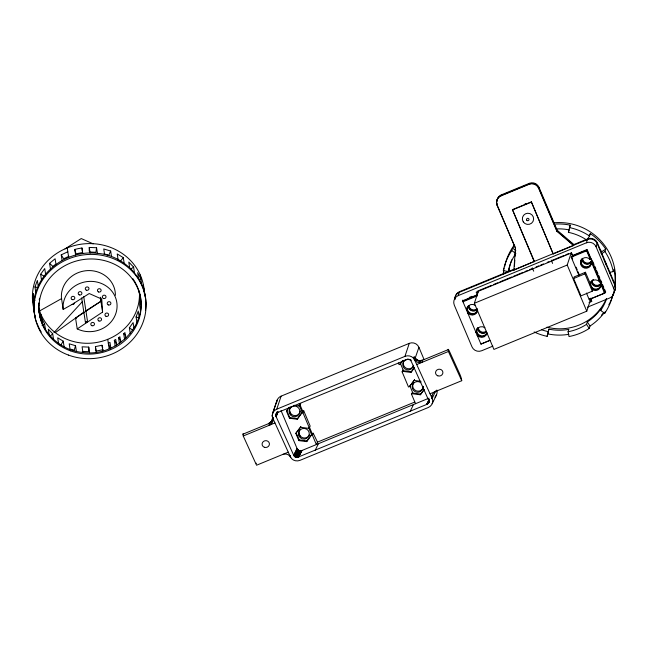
<?xml version="1.0" encoding="UTF-8"?>
<svg xmlns="http://www.w3.org/2000/svg" width="648" height="648" viewBox="0 0 648 648"><rect width="100%" height="100%" fill="white"/><g stroke="black" fill="none" stroke-linecap="round" stroke-linejoin="round"><path stroke-width="0.97" d="M139.814 293.439C148.246 326.309 115.133 357.307 82.944 352.431L82.077 346.81L88.744 347.109L88.719 351.686L82.32 351.427M89.238 251.076L89.262 247.423L96.568 247.747L97.435 253.368C125.283 255.304 149.834 281.799 145.436 310.206M33.866 306.107L32.991 300.478L33.51 293.666C34.96 303.021 32.562 312.927 36.482 321.999M82.944 352.431C58.377 350.641 36.45 328.107 38.896 302.908M272.557 415.117A11.073 1.037 67.6 0 0 272.249 415.441L272.581 417.709A6.148 5.702 -8.8 0 1 269.293 425.266L269.017 423.452L271.966 420.949L272.678 416.939M269.957 422.852A4.973 0.47 67.6 0 0 269.73 423.104L271.966 420.925L272.743 417.717A8.716 0.818 67.6 0 1 273.173 417.644M496.846 201.609A7.379 7.306 18.2 0 1 501.358 194.854L529.327 183.335A7.379 7.306 18.2 0 1 538.982 187.296L557.207 230.267L573.901 244.547L573.569 245.552L553.19 253.951L531.352 201.86L512.447 209.644L534.389 261.403L513.896 270.135L515.427 248.054L497.591 205.991M514.423 266.158L514.812 260.229M515.071 256.276L515.452 250.347M96.568 247.747L95.904 252.291L90.072 252.007M34.376 299.287C38.362 270.054 68.882 249.715 97.435 253.368M39.245 299.805L39.52 298.266M534.13 331.954A56.084 55.509 18.2 0 0 547.139 336.344L548.905 329.16A51.168 50.641 18.2 0 0 568.855 329.354L568.061 331.76L569.001 336.547A56.084 55.509 18.2 0 0 589.226 328.447L590.02 326.033A56.084 55.509 18.2 0 0 604.487 312.336M586.796 240.076A51.168 50.641 18.2 0 0 568.393 232.332L570.159 225.148A56.084 55.509 18.2 0 0 555.571 224.062M547.139 336.344L548.905 329.16M569.576 228.015L570.159 225.148M70.081 349.434L69.215 343.813L75.532 345.708L74.237 350.147L70.737 349.215M276.421 413.805L278.292 412.258L407.762 359.219L410.006 359.867L411.229 361.341L429.049 401.169L428.296 403.275L426.684 404.441L297.213 457.48L294.978 456.832L293.755 455.358L276.259 416.939L275.967 415.085L276.963 412.015M276.21 414.21L276.761 412.428M276.639 412.776L276.056 414.639L276.623 412.865M276.842 412.298L275.967 415.085L276.834 412.428M276.809 412.752L275.935 415.53L276.817 412.881M277.133 412.29L275.967 415.976L277.166 412.46M277.231 412.736L276.064 416.413L277.611 412.071M276.259 416.939L278.008 411.448M35.843 292.58L34.968 286.959L37.357 280.463L38.232 286.084M492.845 346.137L481.618 350.762A7.379 7.306 18.2 0 1 471.963 346.81L454.297 305.151A7.379 7.306 18.2 0 1 458.233 295.601L459.529 291.657L514.609 268.969M489.993 340.362L480.938 344.096L462.575 300.826L462.818 300.081L463.595 301.928M515.427 248.054L497.097 205.416L497.429 204.412A7.379 7.306 18.2 0 1 497.113 203.504M497.097 205.416A7.379 7.306 18.2 0 1 501.026 195.866L501.358 194.854M467.127 309.631L466.698 310.505L467.127 309.631A5.411 5.354 18.2 0 1 467.475 306.877M468.221 312.198L467.783 313.073L468.221 312.198A5.411 5.354 18.2 0 0 477.495 310.983M590.919 298.606L586.78 311.186L493.93 349.426L474.36 303.272L478.508 290.693M462.575 300.826L477.293 294.759L477.536 294.022M534.276 261.735L512.447 209.644M476.58 331.922L476.142 332.797L476.58 331.922A5.411 5.354 18.2 0 1 477.625 327.953M477.665 334.481L477.236 335.356L477.665 334.481A5.411 5.354 18.2 0 0 486.948 333.274M501.026 195.866L528.995 184.34L529.327 183.335M515.387 254.081A51.168 50.641 18.2 0 0 508.154 271.585L503.334 270.589L504.128 268.183M481.205 343.294L480.938 344.096L489.183 340.637M503.334 270.589A56.084 55.509 18.2 0 1 511.766 250.646L512.56 248.233A56.084 55.509 18.2 0 1 514.706 245.3M508.154 271.585L508.947 269.179A51.168 50.641 18.2 0 0 508.51 271.625M553.19 253.951L531.352 201.86M573.569 245.552L556.875 231.271L538.65 188.301L538.982 187.296M513.896 270.135L514.229 269.123M556.875 231.271L557.207 230.267M568.393 232.332L569.187 229.919A51.168 50.641 18.2 0 0 556.713 228.89M586.78 311.186L567.211 265.032L571.35 252.453L572.921 256.146M579.037 275.586L571.236 257.183L571.504 256.373L586.902 250.031L590.603 258.771L590.166 259.646A5.411 5.354 18.2 0 0 581.321 260.026A5.411 5.354 18.2 0 0 584.763 268.142A5.411 5.354 18.2 0 0 591.26 262.213L591.689 261.338L591.26 262.213M589.032 302.551L591.827 301.401L590.733 298.809L605.451 292.75L587.12 249.521L572.403 255.579L572.646 254.842L573.423 256.681M573.626 278.519L574.144 276.923L585.468 272.257L592.823 289.599L592.296 291.195L580.973 295.861L573.626 278.519L584.942 273.853L585.468 272.257M458.233 295.601L586.4 242.806L587.704 238.861A7.379 7.306 18.2 0 1 597.359 242.814L615.025 284.472A7.379 7.306 18.2 0 1 614.101 291.713M587.347 239.266L589.542 236.05L590.336 233.636A56.084 55.509 18.2 0 1 605.742 249.116L604.949 251.521L601.668 253.66M590.336 259.573L586.634 250.841L586.902 250.031M590.166 259.646L590.603 258.771M587.339 307.217L609.792 297.967A7.379 7.306 18.2 0 0 613.721 288.417L596.063 246.767L597.359 242.814M601.117 253.392L601.644 251.78L605.742 249.116M591.349 287.655A5.411 5.354 18.2 0 0 600.971 283.694L604.843 292.361L604.584 293.163L589.186 299.514L589.445 298.704M590.733 298.809L590.976 298.072M589.988 284.504A5.411 5.354 18.2 0 1 599.619 281.937L600.056 281.062L591.689 261.338M599.619 281.937L600.056 281.062M568.061 331.76A51.168 50.641 18.2 0 0 586.513 324.365L587.307 321.959A51.168 50.641 18.2 0 0 601.457 308.108L600.664 310.514L604.738 313.259A56.084 55.509 18.2 0 0 612.984 294.2M593.317 290.15A5.411 5.354 18.2 0 0 600.704 284.496L600.971 283.694M604.584 293.163L600.874 284.432L601.142 283.622M609.387 272.354L613.243 271.634L614.037 269.22A56.084 55.509 18.2 0 1 614.79 285.517M604.738 313.259L605.264 311.656M613.721 288.417L615.025 284.472M272.816 418.235A7.379 6.845 -8.8 0 1 276.761 409.171L281.102 396.147L409.277 343.351A7.379 7.322 25 0 1 418.924 347.328L424.011 359.397M276.761 409.171L404.927 356.376L409.277 343.351M272.792 412.987L277.133 400.108M272.484 413.837L276.834 401.015M418.924 347.328L414.574 359.843A7.379 6.845 -8.8 0 0 404.927 356.376M136.963 322.591L136.088 316.969L138.267 311.04L139.142 316.661M104.612 254.575L103.745 248.954L110.67 251.035L108.767 255.288L104.044 253.822M313.187 433.237L312.344 435.051L316.354 444.56L317.488 442.122L313.187 433.237L312.166 433.65L306.609 441.62L298.866 440.6L295.844 433.423L300.559 427.275L308.302 428.296L309.315 427.874L310.165 426.06L303.766 410.873L302.746 411.294L297.181 419.256L289.445 418.235L286.424 411.067L289.097 407.309M289.445 418.235L289.761 417.555L286.74 410.387M294.038 405.3L298.874 405.932L299.19 405.251L302.219 412.428L297.181 419.256M298.874 405.932L299.894 405.518L300.745 403.704M301.895 413.108L302.916 412.687L303.766 410.873M295.844 433.423L296.16 432.743L299.182 439.919L298.866 440.6M300.559 427.275L300.875 426.595L296.752 431.973M296.986 448.432L293.755 455.358L297.254 448.967L281.029 410.565M306.609 441.62L311.639 434.784L308.618 427.615M398.35 362.929L399.079 364.662L400.44 363.552L403.469 370.721L402.108 371.831L408.507 387.018L409.552 386.589L414.582 379.76L409.552 386.589M402.108 371.831L402.951 370.016M403.145 371.401L410.889 372.422L414.153 367.902M415.538 403.704L411.529 394.195L412.379 392.38M411.529 394.195L412.889 393.085L409.868 385.908M412.574 393.765L420.309 394.786L424.165 389.489M435.74 390.809L432.167 398.471A7.379 6.845 -8.8 0 1 428.223 407.527L300.048 460.323A7.379 6.845 -8.8 0 1 290.401 456.856M428.563 402.894L429.422 401.112M429.243 400.586L427.623 403.923L429.422 400.432M429.195 401.112L427.98 403.623L429.316 400.982M429.106 401.598L428.296 403.275L429.17 401.501M298.736 457.148L301.968 450.482L429.017 398.156M315.155 450.384L318.387 443.718M410.265 411.205L413.497 404.546M429.114 399.443L426.684 404.441L429.511 399.249M429.243 400.019L427.226 404.182L429.494 399.848M432.192 403.72L436.566 394.721M58.563 343.424L57.696 337.794L63.237 341.164L60.758 345.165L57.656 343.416M41.496 279.912L40.63 274.29L44.728 268.556L45.595 274.177M589.235 235.248L590.336 233.636M130.24 333.453L129.365 327.831L133.107 322.599L133.974 328.22M286.424 411.067L289.373 407.219M401.031 362.783L402.805 360.474M400.124 364.233L403.072 360.385M410.889 372.422L414.42 367.813M420.309 394.786L424.44 389.399M120.285 261.306L123.29 257.629L117.223 253.943L118.09 259.565M53.97 332.602L82.247 301.814M49.904 336.409L52.691 333.777L48.308 329.176L49.183 334.797M50.455 268.969L49.58 263.347L55.112 258.763L55.987 264.384M55.493 264.352L53.039 266.522L49.58 263.347M124.578 339.285L123.711 333.663L124.934 332.578L125.809 338.199M130.451 269.357L133.577 267.081L128.774 262.035L129.649 267.656M55.347 332.61L83.851 312.15M119.402 343.319L118.527 337.697L119.888 336.766L120.763 342.387M77.225 328.901L102.595 312.069L101.744 299.084L89.222 293.528L72.147 304.398L63.18 309.428L63.099 308.61A27.062 25.11 -8.8 0 1 93.134 281.467A27.062 25.11 -8.8 0 1 115.968 313.122A27.062 25.11 -8.8 0 1 78.003 329.273L77.225 328.901L75.549 318.103L84.556 312.134M86.192 311.048L100.926 301.279L100.659 297.286M65.027 248.889L81.243 238.561L93.15 243.842M85.39 311.17L100.926 301.279M81.656 297.959L85.52 322.939L87.569 321.635L83.705 296.654M115.19 345.935L114.315 340.313L115.741 339.471L116.608 345.092M38.807 311.388L61.682 298.542M42.063 325.482L44.623 324.065L41.699 318.533M62.095 260.488L61.228 254.867L67.805 251.748M68.907 256.268L63.658 258.787L61.228 254.867M512.333 209.984L531.247 202.192M573.107 244.871L587.704 238.861M479.431 290.312L486.859 287.25M487.499 286.991L491.508 285.339M493.363 284.577L498.004 282.666M499.859 281.896L512.001 276.899M513.791 276.161L523.122 272.314M524.929 271.569L527.755 270.41M529.57 269.657L532.389 268.499M536.074 266.984L538.877 265.826M540.716 265.072L543.51 263.922M547.212 262.391L549.067 261.63M551.853 260.48L563.922 255.506M565.785 254.745L568.563 253.595M469.257 297.432L472.011 296.298M476.839 295.366L463.255 300.964L462.988 301.766L477.487 295.796M571.236 257.183L586.634 250.841M474.36 303.272L567.211 265.032M288.263 452.158L256.559 465.224L243.251 435.991L242.968 434.176L271.439 422.447M419.669 361.39L448.141 349.669A4.917 0.462 67.6 0 1 449.761 352.026L459.27 372.908A4.917 0.462 67.6 0 1 461.449 378.894L461.732 380.708L430.029 393.773M243.251 435.991L274.954 422.933M416.713 364.541L448.416 351.483L448.141 349.669M603.855 292.766L605.694 292.013L604.527 289.251M589.737 300.421L591.6 299.651M311.324 435.464L312.344 435.051M317.488 442.122L414.801 402.035M139.004 279.474L140.827 278.745L137.619 272.678L138.486 278.3M422.618 360.588A4.917 0.462 67.6 0 0 422.099 360.393C419.151 361.706 414.833 360.353 414.015 357.056A11.073 1.037 67.6 0 1 416.113 359.535M75.63 255.061L74.755 249.44L78.327 248.605L81.948 247.99L82.814 253.611M102.724 347.903L101.971 345.271L95.41 346.591L96.034 351.111L103.218 349.661M414.841 359.162L414.048 357.38C415.23 360.094 418.535 361.463 421.338 360.653A4.973 0.47 67.6 0 1 421.702 360.596M32.991 300.478L34.96 300.445M403.469 370.721L411.205 371.741M414.266 380.441L421.038 381.332M412.889 393.085L420.625 394.106M289.761 417.555L297.497 418.576M299.182 439.919L306.925 440.94M34.968 286.959L37.811 287.623M136.088 316.969L138.81 317.974M75.549 318.103L76.334 318.484M40.63 274.29L44.874 276.51M117.572 259.54L119.605 260.861M512.56 248.233L515.824 250.428M511.766 250.646L515.849 253.392M129.365 327.831L133.253 330.545M573.674 245.219L556.98 230.939L538.763 187.961A7.379 7.306 18.2 0 0 529.108 184.008L501.139 195.526A7.379 7.306 18.2 0 0 496.7 203.237M123.711 333.663L125.712 335.632M118.527 337.697L120.803 340.629M132.905 278.697L133.788 280.009M587.307 321.959L590.02 326.033M586.513 324.365L589.226 328.447M114.315 340.313L116.753 344.234M134.225 280.657L135.78 283.379M39.52 329.062L41.229 332.043M136.129 284.083L137.149 286.189M39.147 328.293L36.75 322.809M448.416 351.483L461.732 380.708M415.247 360.118L414.056 357.502L414.339 359.316L432.402 398.99A6.148 5.702 -8.8 0 1 435.691 391.441M272.581 417.709L290.644 457.383A6.148 5.702 -8.8 0 0 282.601 454.491M592.823 261.662L593.997 264.416M594.775 266.255L595.941 269.017M596.727 270.856L597.893 273.618M598.671 275.457L599.846 278.211M600.623 280.049L601.79 282.812M602.575 284.65L603.742 287.412M591.43 262.14L599.789 281.864M584.942 273.853L592.296 291.195M572.403 255.579L571.301 252.995L476.191 292.167L477.293 294.759M571.504 256.373L572.646 259.079M576.08 267.187L577.23 269.884M577.992 271.69L579.134 274.388M586.448 293.066L589.186 299.514M551.181 260.042L552.614 263.42M532.267 267.827L533.701 271.204M477.293 290.968L478.078 292.831M466.714 309.282L468.277 312.96M476.078 331.355L478.24 336.304M299.724 404.117L302.746 411.294M309.525 427.38L312.166 433.65M299.165 403.785L299.894 405.518M302.916 412.687L309.315 427.874M289.324 410.613L290.879 414.299M299.044 433.674L300.599 437.368M137.441 286.91L138.308 289.081M431.827 396.325L432.086 397.005M431.86 396.479L432.402 398.99M272.298 415.895L272.557 416.599M272.281 415.773L272.549 416.486M138.551 289.826L140.535 298.121M74.755 249.44L76.002 253.83L82.563 252.509L81.948 247.99M34.628 313.114L33.437 307.282L34.304 312.903M432.119 397.175L432.005 396.56A11.073 1.037 67.6 0 0 431.811 395.798M139.401 290.968L139.668 292.499M38.572 308.132L40.451 318.306M422.099 360.393L422.375 362.208A6.148 5.702 -8.8 0 1 414.339 359.316M290.361 455.568L290.644 457.383M145.411 297.448L143.143 285.161L144.018 290.782M145.419 301.433L145.857 304.244M140.235 274.914L141.693 284.367M140.94 304.325L140.073 298.704L139.603 304.916L140.47 310.538M133.577 267.081L134.452 272.703M123.29 257.629L124.165 263.25M110.67 251.035L111.537 256.657M110.857 348.057L109.982 342.436L108.313 343.165L110.46 349.231M107.722 339.341L109.18 348.786M100.319 297.367L102.595 312.069M89.262 247.423L90.129 253.044M101.971 345.271L102.846 350.892M95.41 346.591L96.285 352.212M88.744 347.109L89.61 352.731M67.214 247.917L68.68 257.369M75.532 345.708L76.399 351.329M63.18 309.428L61.43 297.821A27.062 25.11 -8.8 0 1 87.642 270.605A27.062 25.11 -8.8 0 1 115.409 295.277M63.237 341.164L64.103 346.785M52.691 333.777L53.565 339.398M44.623 324.065L45.498 329.686M41.108 314.709L42.566 324.154M38.483 304.147L38.775 306.018M38.596 308.472L39.18 312.223M34.976 314.879L35.267 316.751M420.552 360.815L420.528 360.612A5.127 0.486 67.6 0 1 420.779 360.572M419.75 360.879L419.726 360.669A5.387 0.51 67.6 0 1 419.993 360.628M418.948 360.863L418.924 360.628A5.743 0.543 67.6 0 1 419.207 360.58M418.163 360.734L418.13 360.482A6.188 0.583 67.6 0 1 418.608 360.661M417.393 360.515L417.369 360.239A6.723 0.632 67.6 0 1 418.106 360.782M416.008 359.802L415.976 359.478A7.995 0.753 67.6 0 1 417.158 360.644M415.4 359.324L415.36 358.968A8.716 0.818 67.6 0 1 416.656 360.239L416.648 359.899A7.322 0.689 67.6 0 1 417.45 360.491M414.866 358.773L414.825 358.393A9.477 0.891 67.6 0 1 416.227 359.778M414.42 358.166L414.372 357.745A10.271 0.964 67.6 0 1 416.324 360.053M272.727 418.819L272.695 418.495A7.995 0.753 67.6 0 1 273.091 418.43M272.573 419.556L272.541 419.256A7.322 0.689 67.6 0 1 273.108 419.467M272.322 420.269L272.29 419.993A6.723 0.632 67.6 0 1 272.476 419.799M271.966 420.949L271.941 420.698A6.188 0.583 67.6 0 1 272.419 420.876M271.528 421.581L271.504 421.346A5.743 0.543 67.6 0 1 271.787 421.305M271.002 422.148L270.977 421.937A5.387 0.51 67.6 0 1 271.391 422.091M270.394 422.666L270.378 422.455A5.127 0.486 67.6 0 1 270.945 422.869M85.52 322.939A1.393 1.296 -8.8 0 1 87.569 321.635M74.196 303.094A1.393 1.296 -8.8 0 1 72.147 304.398M139.385 291.77A51.168 47.474 -8.8 0 1 95.645 342.646A51.168 47.474 -8.8 0 1 38.588 307.355M34.012 309.299A56.084 52.043 -8.8 0 1 81.356 244.166A56.084 52.043 -8.8 0 1 144.391 293.941M269.017 423.452A4.917 0.462 67.6 0 1 269.374 423.387M242.968 434.176A4.917 0.462 67.6 0 1 243.332 434.12M256.227 463.134A4.917 0.462 67.6 0 1 256.284 463.409M300.372 410.978A5.411 5.37 25 0 1 292.969 415.238A5.411 5.37 25 0 1 290.701 406.993M309.436 434.695A5.411 5.37 25 0 1 301.749 437.287A5.411 5.37 25 0 1 300.129 429.357M422.933 386.249A5.411 5.37 25 0 1 416.907 392.267A5.411 5.37 25 0 1 412.574 384.88A5.411 5.37 25 0 1 420.852 382.676M423.468 386.516A5.411 5.37 25 0 1 416.065 390.768A5.411 5.37 25 0 1 413.805 382.531M413.691 365.513A5.411 5.37 25 0 1 406.013 368.096A5.411 5.37 25 0 1 404.384 360.166M413.521 365.286A5.411 5.37 25 0 1 406.555 369.708A5.411 5.37 25 0 1 403.348 362.094A5.411 5.37 25 0 1 411.423 360.32M436.849 390.023A7.379 7.322 25 0 1 434.978 397.103M276.591 402.91A7.379 7.322 25 0 1 281.102 396.147M497.21 205.084A7.379 7.306 18.2 0 1 496.895 204.177M528.995 184.34A7.379 7.306 18.2 0 1 538.65 188.301M525.463 203.691A1.847 1.823 18.2 0 1 525.05 203.926M591.754 260.82A4.917 4.868 18.2 0 1 582.325 258.317M614.417 291.592A7.379 7.306 18.2 0 1 613.883 292.386M614.839 290.733A7.379 7.306 18.2 0 0 614.798 285.136L597.14 243.486A7.379 7.306 18.2 0 0 587.485 239.533L459.31 292.329A7.379 7.306 18.2 0 0 454.799 299.084M485.992 331.93A4.917 4.868 18.2 0 1 478.094 327.434M477.438 308.748A4.917 4.868 18.2 0 1 468.658 306.415M601.206 283.103A4.917 4.868 18.2 0 1 591.778 280.608M455.09 299.368A7.379 7.306 18.2 0 1 459.529 291.657M486.211 331.266A4.917 4.868 18.2 0 1 478.329 328.034M476.758 308.975A4.917 4.868 18.2 0 1 468.877 305.743M591.98 260.148A4.917 4.868 18.2 0 1 582.56 258.916M601.425 282.439A4.917 4.868 18.2 0 1 592.005 281.208M525.585 203.901A1.968 1.944 18.2 0 1 525.147 204.152M591.17 264.157A5.411 5.354 18.2 0 1 583.492 266.749A5.411 5.354 18.2 0 1 581.855 258.844M590.263 285.096A5.411 5.354 18.2 0 1 590.611 282.342M592.296 280.139A5.411 5.354 18.2 0 1 593.519 279.442M598.882 280.139A5.411 5.354 18.2 0 1 599.886 281.135M477.584 310.433A5.411 5.354 18.2 0 1 467.953 313M466.868 310.433A5.411 5.354 18.2 0 1 475.486 305.483M487.037 332.724A5.411 5.354 18.2 0 1 477.406 335.291M476.312 332.724A5.411 5.354 18.2 0 1 484.939 327.775M586.4 242.806A7.379 7.306 18.2 0 1 596.063 246.767M600.963 284.504A5.411 5.354 18.2 0 1 591.3 281.945M599.084 279.523A5.411 5.354 18.2 0 1 599.667 287.574A5.411 5.354 18.2 0 1 591.551 287.04M590.466 284.48A5.411 5.354 18.2 0 1 590.814 281.726M591.511 262.213A5.411 5.354 18.2 0 1 581.847 259.654M591.373 263.542A5.411 5.354 18.2 0 1 584.334 266.441A5.411 5.354 18.2 0 1 581.361 259.435M589.631 257.24A5.411 5.354 18.2 0 1 591.729 262.189M476.839 310.028A5.411 5.354 18.2 0 1 468.172 306.48M477.698 310.368A5.411 5.354 18.2 0 1 470.651 313.268A5.411 5.354 18.2 0 1 467.678 306.261M486.292 332.319A5.411 5.354 18.2 0 1 477.617 328.763M486.445 333.866A5.411 5.354 18.2 0 1 477.13 328.552M613.583 293.018A56.084 55.509 18.2 0 1 611.558 299.036M611.21 299.878A56.084 55.509 18.2 0 1 610.084 302.365M609.687 303.175A56.084 55.509 18.2 0 1 608.837 304.787M603.288 313.081A56.084 55.509 18.2 0 1 601.514 315.163M503.618 273.966A56.084 55.509 18.2 0 1 503.771 272.152M504.598 266.765A56.084 55.509 18.2 0 1 514.075 245.333M553.295 222.871A56.084 55.509 18.2 0 1 615.155 285.007M569.365 227.561A56.084 55.509 18.2 0 1 589.542 236.05M604.949 251.521A56.084 55.509 18.2 0 1 613.243 271.634M606.601 298.704A51.168 50.641 18.2 0 1 600.664 310.514M548.111 331.574A51.168 50.641 18.2 0 1 541.663 329.791M604.171 259.969A51.168 50.641 18.2 0 1 606.439 265.332M568.895 334.303A56.084 55.509 18.2 0 1 547.933 333.931M503.302 273.569A56.084 55.509 18.2 0 1 503.796 269.965M599.708 249.067A51.168 50.641 18.2 0 1 601.644 251.78M609.509 271.763A51.168 50.641 18.2 0 1 609.752 273.407M606.342 298.728A51.168 50.641 18.2 0 1 546.928 327.175M508.858 271.034A51.168 50.641 18.2 0 1 511.734 259.824M297.254 448.967L294.022 455.852L297.521 449.364L297.254 448.967M297.521 449.364L294.289 456.216L297.845 449.728L297.521 449.364M297.845 449.728L294.613 456.548L298.21 450.044L297.845 449.728M298.21 450.044L294.978 456.832L298.606 450.311L298.21 450.044M298.606 450.311L295.375 457.075L299.044 450.522L301.968 450.482L298.169 457.342L301.401 450.676L297.699 457.439L300.931 450.773L297.213 457.48L300.445 450.797L296.735 457.464L299.967 450.765L296.266 457.391L299.498 450.676L295.804 457.261L299.044 450.522L298.606 450.311M68.388 355.055A56.084 52.043 -8.8 0 0 145.622 298.809A56.084 52.043 -8.8 0 0 56.198 265.745A56.084 52.043 -8.8 0 0 68.388 355.055M70.292 350.795A51.168 47.474 -8.8 0 0 140.746 299.481A51.168 47.474 -8.8 0 0 59.171 269.317A51.168 47.474 -8.8 0 0 70.292 350.795M72.195 299.595A1.847 1.709 -8.8 0 0 74.82 297.845A1.847 1.709 -8.8 0 0 71.936 296.638A1.847 1.709 -8.8 0 0 72.195 299.595M79.267 294.897A1.847 1.709 -8.8 0 0 81.891 293.155A1.847 1.709 -8.8 0 0 79.007 291.94A1.847 1.709 -8.8 0 0 79.267 294.897M86.346 290.199A1.847 1.709 -8.8 0 0 88.97 288.457A1.847 1.709 -8.8 0 0 86.087 287.242A1.847 1.709 -8.8 0 0 86.346 290.199M103.388 298.445A1.847 1.709 -8.8 0 0 106.013 296.703A1.847 1.709 -8.8 0 0 103.129 295.488A1.847 1.709 -8.8 0 0 103.388 298.445M98.504 291.964A1.847 1.709 -8.8 0 0 101.129 290.223A1.847 1.709 -8.8 0 0 98.253 289.008A1.847 1.709 -8.8 0 0 98.504 291.964M108.273 304.925A1.847 1.709 -8.8 0 0 110.897 303.183A1.847 1.709 -8.8 0 0 108.014 301.968A1.847 1.709 -8.8 0 0 108.273 304.925M106.005 316.297A1.847 1.709 -8.8 0 0 108.629 314.555A1.847 1.709 -8.8 0 0 105.746 313.34A1.847 1.709 -8.8 0 0 106.005 316.297M98.933 320.987A1.847 1.709 -8.8 0 0 101.558 319.245A1.847 1.709 -8.8 0 0 98.674 318.038A1.847 1.709 -8.8 0 0 98.933 320.987M91.862 325.685A1.847 1.709 -8.8 0 0 94.487 323.943A1.847 1.709 -8.8 0 0 91.603 322.728A1.847 1.709 -8.8 0 0 91.862 325.685M264.368 447.282A3.694 3.426 -8.8 0 0 269.406 443.532A3.694 3.426 -8.8 0 0 263.501 441.41A3.694 3.426 -8.8 0 0 264.368 447.282M298.922 435.82A5.411 5.37 25 0 0 308.205 437.044A5.411 5.37 25 0 0 304.576 428.433A5.411 5.37 25 0 0 298.922 435.82M289.494 413.456A5.411 5.37 25 0 0 298.785 414.68A5.411 5.37 25 0 0 295.156 406.077A5.411 5.37 25 0 0 289.494 413.456M437.829 375.832A3.694 3.426 -8.8 0 0 442.876 372.082A3.694 3.426 -8.8 0 0 436.963 369.959A3.694 3.426 -8.8 0 0 437.829 375.832M523.252 221.875A5.662 5.597 18.2 0 0 533.029 221.422A5.662 5.597 18.2 0 0 527.691 213.249A5.662 5.597 18.2 0 0 523.252 221.875M526.743 220.174A1.231 1.215 18.2 0 0 528.865 220.077A1.231 1.215 18.2 0 0 527.707 218.303A1.231 1.215 18.2 0 0 526.743 220.174"/></g></svg>
